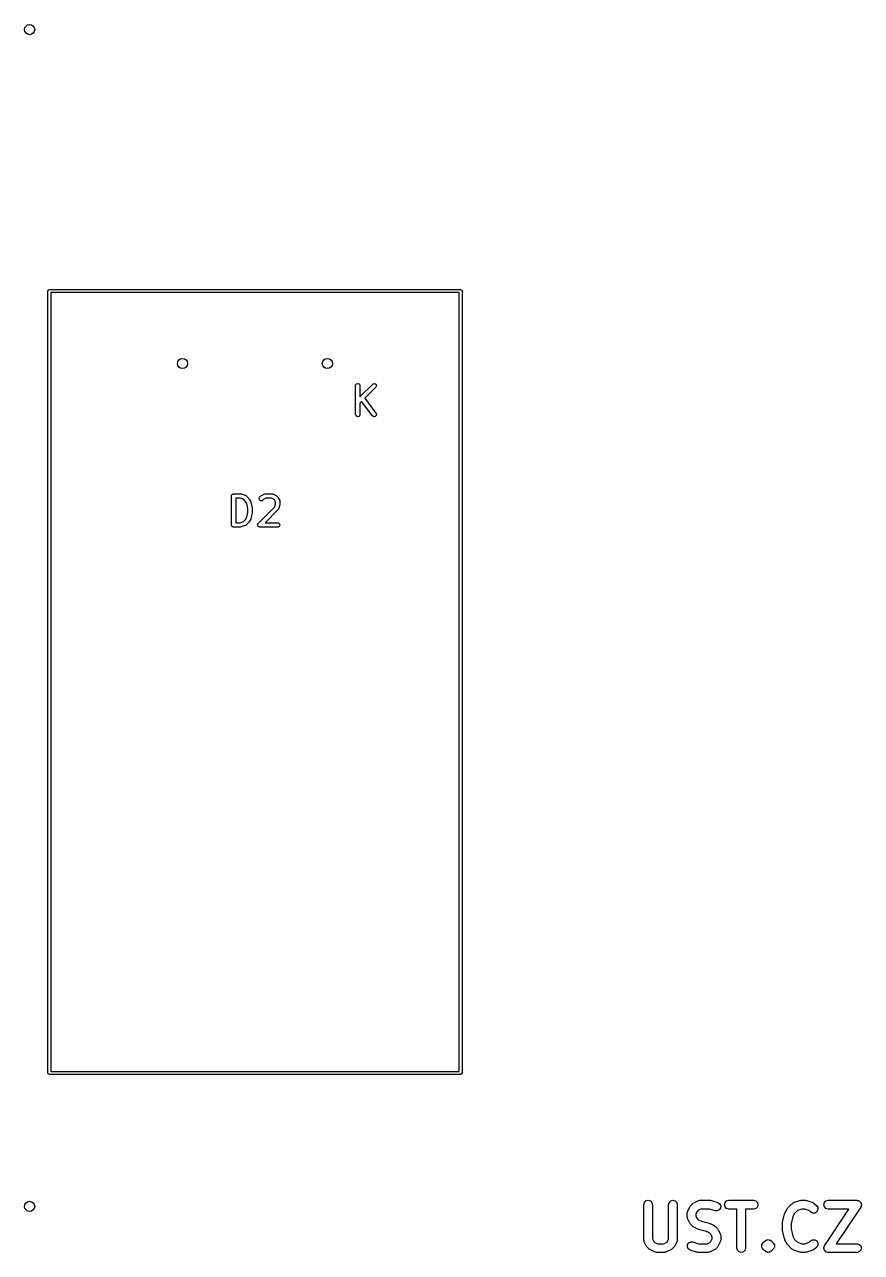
# Model space of a CAD drawing. Extents: x 0.19 to 3.5, y 0.12 to 1.87.
# Drawn here: x 0.193 to 1.331, y 0.137 to 1.807 of the extents above; entities that cross this region are included whole.
import ezdxf

# ---------------------------------------------------------------- set-up
doc = ezdxf.new("R2010")
doc.units = 0
doc.header["$MEASUREMENT"] = 0
doc.layers.add('BLACK', color=7, linetype='CONTINUOUS')

msp = doc.modelspace()

# ---------------------------------------------------------------- linework, layer by layer
at = {"layer": 'BLACK', "linetype": 'CONTINUOUS'}
for p, q in [((0.2248, 1.4445), (0.2254, 1.4459)), ((0.2248, 0.3815), (0.2248, 1.4445)), ((0.2254, 1.4459), (0.2268, 1.4465)), ((0.2268, 1.4465), (0.7858, 1.4465)), ((0.2287, 1.4425), (0.2287, 0.3835)), ((0.7839, 1.4425), (0.2287, 1.4425)), ((0.7839, 0.3835), (0.7839, 1.4425)), ((0.7858, 1.4465), (0.7872, 1.4459)), ((0.7872, 1.4459), (0.7878, 1.4445)), ((0.7878, 1.4445), (0.7878, 0.3815)), ((0.643, 1.316), (0.6432, 1.317)), ((0.643, 1.2766), (0.643, 1.316)), ((0.6432, 1.317), (0.6445, 1.3185)), ((0.6445, 1.3185), (0.6465, 1.3189)), ((0.6465, 1.3189), (0.6482, 1.3178)), ((0.6482, 1.3178), (0.6489, 1.316)), ((0.6489, 1.3006), (0.6664, 1.318)), ((0.6489, 1.316), (0.6489, 1.3006)), ((0.6706, 1.3139), (0.6555, 1.2988)), ((0.6664, 1.318), (0.6672, 1.3186)), ((0.6672, 1.3186), (0.6692, 1.3188)), ((0.6692, 1.3188), (0.6709, 1.3176)), ((0.6714, 1.3157), (0.6706, 1.3139)), ((0.6709, 1.3176), (0.6714, 1.3157)), ((0.6513, 1.2946), (0.6489, 1.2922)), ((0.6489, 1.2922), (0.6489, 1.2766)), ((0.6661, 1.2748), (0.6513, 1.2946)), ((0.6555, 1.2988), (0.6708, 1.2784)), ((0.6437, 1.2747), (0.643, 1.2766)), ((0.6455, 1.2737), (0.6437, 1.2747)), ((0.6475, 1.274), (0.6455, 1.2737)), ((0.6488, 1.2756), (0.6475, 1.274)), ((0.6489, 1.2766), (0.6488, 1.2756)), ((0.6678, 1.2737), (0.6661, 1.2748)), ((0.6698, 1.2739), (0.6678, 1.2737)), ((0.6712, 1.2754), (0.6698, 1.2739)), ((0.6708, 1.2784), (0.6713, 1.2774)), ((0.6713, 1.2774), (0.6712, 1.2754)), ((0.4765, 1.1686), (0.4772, 1.1689)), ((0.4772, 1.1689), (0.4866, 1.1689)), ((0.4866, 1.1689), (0.4875, 1.1688)), ((0.4875, 1.1688), (0.4875, 1.1688)), ((0.4875, 1.1688), (0.4932, 1.1669)), ((0.519, 1.1686), (0.52, 1.1689)), ((0.52, 1.1689), (0.5202, 1.1688)), ((0.5202, 1.1688), (0.5204, 1.1689)), ((0.5204, 1.1689), (0.5297, 1.1689)), ((0.5297, 1.1689), (0.5307, 1.1687)), ((0.5307, 1.1687), (0.5309, 1.1686)), ((0.4743, 1.1665), (0.4744, 1.1666)), ((0.4744, 1.1663), (0.4743, 1.1665)), ((0.4743, 1.166), (0.4744, 1.1663)), ((0.4743, 1.1266), (0.4743, 1.166)), ((0.4744, 1.1666), (0.4745, 1.167)), ((0.4745, 1.167), (0.475, 1.1675)), ((0.475, 1.1675), (0.4753, 1.1682)), ((0.4753, 1.1682), (0.4756, 1.1683)), ((0.4756, 1.1683), (0.4758, 1.1685)), ((0.4758, 1.1685), (0.4765, 1.1686)), ((0.4861, 1.163), (0.4802, 1.163)), ((0.4802, 1.163), (0.4802, 1.1295)), ((0.4906, 1.1615), (0.4861, 1.163)), ((0.4936, 1.1586), (0.4906, 1.1615)), ((0.4932, 1.1669), (0.4941, 1.1664)), ((0.4951, 1.1555), (0.4936, 1.1586)), ((0.4941, 1.1664), (0.4942, 1.1662)), ((0.4942, 1.1662), (0.4943, 1.1662)), ((0.4943, 1.1662), (0.4981, 1.1624)), ((0.4968, 1.1487), (0.4951, 1.1555)), ((0.4981, 1.1624), (0.4986, 1.1617)), ((0.4986, 1.1617), (0.4986, 1.1616)), ((0.4986, 1.1616), (0.5005, 1.1579)), ((0.5005, 1.1579), (0.5006, 1.1574)), ((0.5006, 1.1574), (0.5007, 1.1573)), ((0.5007, 1.1573), (0.5026, 1.1498)), ((0.5118, 1.1625), (0.5126, 1.1643)), ((0.5123, 1.1605), (0.5118, 1.1625)), ((0.514, 1.1594), (0.5123, 1.1605)), ((0.5126, 1.1643), (0.5145, 1.1662)), ((0.516, 1.1595), (0.514, 1.1594)), ((0.5145, 1.1662), (0.5152, 1.1667)), ((0.5152, 1.1667), (0.5153, 1.1667)), ((0.5153, 1.1667), (0.519, 1.1686)), ((0.5168, 1.1601), (0.516, 1.1595)), ((0.5184, 1.1617), (0.5168, 1.1601)), ((0.5211, 1.163), (0.5184, 1.1617)), ((0.529, 1.163), (0.5211, 1.163)), ((0.5317, 1.1617), (0.529, 1.163)), ((0.5309, 1.1686), (0.5311, 1.1686)), ((0.5311, 1.1686), (0.5348, 1.1667)), ((0.5329, 1.1605), (0.5317, 1.1617)), ((0.5328, 1.1507), (0.5343, 1.1552)), ((0.5343, 1.1578), (0.5329, 1.1605)), ((0.5343, 1.1552), (0.5343, 1.1578)), ((0.5348, 1.1667), (0.5355, 1.1662)), ((0.5355, 1.1662), (0.5356, 1.1662)), ((0.5356, 1.1662), (0.5374, 1.1643)), ((0.5374, 1.1643), (0.538, 1.1636)), ((0.538, 1.1636), (0.538, 1.1635)), ((0.538, 1.1635), (0.5399, 1.1598)), ((0.54, 1.1538), (0.5382, 1.1481)), ((0.5399, 1.1598), (0.5402, 1.1588)), ((0.5402, 1.1547), (0.54, 1.1538)), ((0.54, 1.1538), (0.54, 1.1538)), ((0.5402, 1.1588), (0.5401, 1.1586)), ((0.5401, 1.1586), (0.5402, 1.1585)), ((0.5402, 1.1585), (0.5402, 1.1547)), ((0.4936, 1.134), (0.4951, 1.137)), ((0.4951, 1.137), (0.4968, 1.1438)), ((0.4968, 1.1438), (0.4968, 1.1487)), ((0.5026, 1.1427), (0.5007, 1.1352)), ((0.5026, 1.1498), (0.5026, 1.1492)), ((0.5026, 1.1492), (0.5027, 1.1491)), ((0.5027, 1.1435), (0.5026, 1.1429)), ((0.5026, 1.1429), (0.5026, 1.1427)), ((0.5027, 1.1491), (0.5027, 1.1435)), ((0.5108, 1.1287), (0.5328, 1.1507)), ((0.5374, 1.147), (0.52, 1.1295)), ((0.5375, 1.1472), (0.5374, 1.147)), ((0.5377, 1.1472), (0.5375, 1.1472)), ((0.5382, 1.1481), (0.5377, 1.1472)), ((0.4745, 1.1259), (0.4743, 1.1266)), ((0.4747, 1.1251), (0.4745, 1.1259)), ((0.4749, 1.1249), (0.4747, 1.1251)), ((0.475, 1.1247), (0.4749, 1.1249)), ((0.4756, 1.1243), (0.475, 1.1247)), ((0.4762, 1.1238), (0.4756, 1.1243)), ((0.4766, 1.1237), (0.4762, 1.1238)), ((0.4767, 1.1237), (0.4766, 1.1237)), ((0.4769, 1.1237), (0.4767, 1.1237)), ((0.4772, 1.1236), (0.4769, 1.1237)), ((0.4866, 1.1236), (0.4772, 1.1236)), ((0.4802, 1.1295), (0.4861, 1.1295)), ((0.4861, 1.1295), (0.4906, 1.131)), ((0.4867, 1.1237), (0.4866, 1.1236)), ((0.4875, 1.1238), (0.4867, 1.1237)), ((0.4932, 1.1257), (0.4875, 1.1238)), ((0.4906, 1.131), (0.4936, 1.134)), ((0.4933, 1.1258), (0.4932, 1.1257)), ((0.4935, 1.1258), (0.4933, 1.1258)), ((0.4943, 1.1264), (0.4935, 1.1258)), ((0.4981, 1.1301), (0.4943, 1.1264)), ((0.4986, 1.1309), (0.4981, 1.1302)), ((0.4981, 1.1302), (0.4981, 1.1301)), ((0.5005, 1.1346), (0.4986, 1.1309)), ((0.5007, 1.1352), (0.5005, 1.1348)), ((0.5005, 1.1348), (0.5005, 1.1346)), ((0.5099, 1.1268), (0.51, 1.127)), ((0.5101, 1.126), (0.5099, 1.1268)), ((0.51, 1.1271), (0.5104, 1.1279)), ((0.51, 1.127), (0.51, 1.1271)), ((0.5103, 1.1251), (0.5101, 1.126)), ((0.5104, 1.125), (0.5103, 1.1251)), ((0.5104, 1.1279), (0.5108, 1.1287)), ((0.5104, 1.1249), (0.5104, 1.125)), ((0.5112, 1.1244), (0.5104, 1.1249)), ((0.5119, 1.1238), (0.5112, 1.1244)), ((0.512, 1.1238), (0.5119, 1.1238)), ((0.5121, 1.1237), (0.512, 1.1238)), ((0.5122, 1.1237), (0.5121, 1.1237)), ((0.5129, 1.1236), (0.5122, 1.1237)), ((0.5372, 1.1236), (0.5129, 1.1236)), ((0.52, 1.1295), (0.5372, 1.1295)), ((0.5372, 1.1295), (0.5382, 1.1294)), ((0.5391, 1.1243), (0.5372, 1.1236)), ((0.5382, 1.1294), (0.5398, 1.1281)), ((0.5401, 1.1261), (0.5391, 1.1243)), ((0.5398, 1.1281), (0.5401, 1.1261)), ((0.2254, 0.3801), (0.2248, 0.3815)), ((0.2268, 0.3795), (0.2254, 0.3801)), ((0.7858, 0.3795), (0.2268, 0.3795)), ((0.2287, 0.3835), (0.7839, 0.3835)), ((0.7872, 0.3801), (0.7858, 0.3795)), ((0.7878, 0.3815), (0.7872, 0.3801)), ((1.0349, 0.2023), (1.0357, 0.2053)), ((1.0349, 0.1545), (1.0349, 0.2023)), ((1.0357, 0.2053), (1.0378, 0.2075)), ((1.0378, 0.2075), (1.0408, 0.2083)), ((1.0408, 0.2083), (1.0438, 0.2075)), ((1.0438, 0.2075), (1.0459, 0.2053)), ((1.0459, 0.2053), (1.0467, 0.2023)), ((1.0467, 0.2023), (1.0467, 0.1559)), ((1.0686, 0.2023), (1.0694, 0.2053)), ((1.0686, 0.1559), (1.0686, 0.2023)), ((1.0694, 0.2053), (1.0716, 0.2075)), ((1.0716, 0.2075), (1.0745, 0.2083)), ((1.0745, 0.2083), (1.0775, 0.2075)), ((1.0775, 0.2075), (1.0797, 0.2053)), ((1.0797, 0.2053), (1.0804, 0.2023)), ((1.0804, 0.2023), (1.0804, 0.1545)), ((1.098, 0.2001), (1.0985, 0.2009)), ((1.0985, 0.2009), (1.1013, 0.2037)), ((1.1013, 0.2037), (1.1021, 0.2042)), ((1.1021, 0.2042), (1.1028, 0.2048)), ((1.1028, 0.2048), (1.1085, 0.2076)), ((1.1085, 0.2076), (1.1098, 0.2079)), ((1.1098, 0.2079), (1.1111, 0.2083)), ((1.1111, 0.2083), (1.1252, 0.2083)), ((1.1252, 0.2083), (1.1261, 0.208)), ((1.1261, 0.208), (1.127, 0.208)), ((1.127, 0.208), (1.1355, 0.2051)), ((1.1355, 0.2051), (1.138, 0.2035)), ((1.138, 0.2035), (1.1394, 0.2007)), ((1.1394, 0.2007), (1.1392, 0.1977)), ((1.1446, 0.2023), (1.1454, 0.2053)), ((1.1454, 0.1994), (1.1446, 0.2023)), ((1.1454, 0.2053), (1.1475, 0.2075)), ((1.1475, 0.2075), (1.1505, 0.2083)), ((1.1505, 0.2083), (1.1842, 0.2083)), ((1.1842, 0.2083), (1.1872, 0.2075)), ((1.1872, 0.2075), (1.1893, 0.2053)), ((1.1893, 0.2053), (1.1901, 0.2023)), ((1.1901, 0.2023), (1.1893, 0.1994)), ((1.2307, 0.1981), (1.2363, 0.2037)), ((1.2363, 0.2037), (1.2375, 0.2044)), ((1.2375, 0.2044), (1.2386, 0.2051)), ((1.2386, 0.2051), (1.247, 0.208)), ((1.247, 0.208), (1.248, 0.208)), ((1.248, 0.208), (1.2489, 0.2083)), ((1.2489, 0.2083), (1.2545, 0.2083)), ((1.2545, 0.2083), (1.2554, 0.208)), ((1.2554, 0.208), (1.2564, 0.208)), ((1.2564, 0.208), (1.2648, 0.2051)), ((1.2648, 0.2051), (1.266, 0.2044)), ((1.266, 0.2044), (1.2671, 0.2037)), ((1.2671, 0.2037), (1.2699, 0.2009)), ((1.2699, 0.2009), (1.2715, 0.1983)), ((1.2796, 0.2023), (1.2803, 0.2053)), ((1.2803, 0.1994), (1.2796, 0.2023)), ((1.2803, 0.2053), (1.2825, 0.2075)), ((1.2825, 0.2075), (1.2855, 0.2083)), ((1.2855, 0.2083), (1.3248, 0.2083)), ((1.3248, 0.2083), (1.325, 0.2082)), ((1.325, 0.2082), (1.3252, 0.2082)), ((1.3252, 0.2082), (1.3265, 0.2078)), ((1.3265, 0.2078), (1.3278, 0.2075)), ((1.3278, 0.2075), (1.3279, 0.2073)), ((1.3279, 0.2073), (1.3281, 0.2073)), ((1.3281, 0.2073), (1.329, 0.2063)), ((1.329, 0.2063), (1.3299, 0.2053)), ((1.3299, 0.2053), (1.33, 0.2051)), ((1.3303, 0.2007), (1.3299, 0.1994)), ((1.33, 0.2051), (1.3301, 0.205)), ((1.3301, 0.205), (1.3304, 0.2036)), ((1.3307, 0.202), (1.3303, 0.2007)), ((1.3304, 0.2036), (1.3307, 0.2023)), ((1.3307, 0.2023), (1.3307, 0.2022)), ((1.3307, 0.2022), (1.3307, 0.202)), ((1.0939, 0.1911), (1.0943, 0.1924)), ((1.0939, 0.1855), (1.0939, 0.1911)), ((1.0943, 0.1842), (1.0939, 0.1855)), ((1.0943, 0.1924), (1.0946, 0.1937)), ((1.0946, 0.1828), (1.0943, 0.1842)), ((1.0946, 0.1937), (1.0974, 0.1994)), ((1.0974, 0.1994), (1.098, 0.2001)), ((1.1075, 0.1932), (1.1058, 0.1897)), ((1.1058, 0.1897), (1.1058, 0.1869)), ((1.1058, 0.1869), (1.1075, 0.1834)), ((1.109, 0.1947), (1.1075, 0.1932)), ((1.1125, 0.1964), (1.109, 0.1947)), ((1.1242, 0.1964), (1.1125, 0.1964)), ((1.1317, 0.1939), (1.1242, 0.1964)), ((1.1348, 0.1938), (1.1317, 0.1939)), ((1.1375, 0.1951), (1.1348, 0.1938)), ((1.1392, 0.1977), (1.1375, 0.1951)), ((1.1475, 0.1972), (1.1454, 0.1994)), ((1.1505, 0.1964), (1.1475, 0.1972)), ((1.1614, 0.1964), (1.1505, 0.1964)), ((1.1614, 0.1433), (1.1614, 0.1964)), ((1.1842, 0.1964), (1.1733, 0.1964)), ((1.1733, 0.1964), (1.1733, 0.1433)), ((1.1872, 0.1972), (1.1842, 0.1964)), ((1.1893, 0.1994), (1.1872, 0.1972)), ((1.2235, 0.1785), (1.2263, 0.1897)), ((1.2263, 0.1897), (1.2266, 0.1903)), ((1.2266, 0.1903), (1.2267, 0.1909)), ((1.2267, 0.1909), (1.2296, 0.1966)), ((1.2296, 0.1966), (1.2302, 0.1973)), ((1.2302, 0.1973), (1.2307, 0.1981)), ((1.2376, 0.1862), (1.2351, 0.1763)), ((1.2397, 0.1904), (1.2376, 0.1862)), ((1.2437, 0.1944), (1.2397, 0.1904)), ((1.2499, 0.1964), (1.2437, 0.1944)), ((1.2536, 0.1964), (1.2499, 0.1964)), ((1.2598, 0.1944), (1.2536, 0.1964)), ((1.2616, 0.1925), (1.2598, 0.1944)), ((1.2642, 0.191), (1.2616, 0.1925)), ((1.2673, 0.191), (1.2642, 0.191)), ((1.2699, 0.1925), (1.2673, 0.191)), ((1.2715, 0.1952), (1.2699, 0.1925)), ((1.2715, 0.1983), (1.2715, 0.1952)), ((1.2825, 0.1972), (1.2803, 0.1994)), ((1.2805, 0.1466), (1.3138, 0.1964)), ((1.2855, 0.1964), (1.2825, 0.1972)), ((1.3138, 0.1964), (1.2855, 0.1964)), ((1.3297, 0.1991), (1.2965, 0.1492)), ((1.3298, 0.1993), (1.3297, 0.1991)), ((1.3299, 0.1994), (1.3298, 0.1993)), ((1.0974, 0.1772), (1.0946, 0.1828)), ((1.098, 0.1765), (1.0974, 0.1772)), ((1.0985, 0.1757), (1.098, 0.1765)), ((1.1013, 0.1729), (1.0985, 0.1757)), ((1.1021, 0.1724), (1.1013, 0.1729)), ((1.1028, 0.1718), (1.1021, 0.1724)), ((1.1085, 0.1689), (1.1028, 0.1718)), ((1.1075, 0.1834), (1.109, 0.1819)), ((1.1091, 0.1688), (1.1085, 0.1689)), ((1.109, 0.1819), (1.1132, 0.1798)), ((1.1097, 0.1685), (1.1091, 0.1688)), ((1.1203, 0.1658), (1.1097, 0.1685)), ((1.1132, 0.1798), (1.1238, 0.1771)), ((1.1238, 0.1771), (1.1244, 0.1768)), ((1.1244, 0.1768), (1.125, 0.1767)), ((1.125, 0.1767), (1.1306, 0.1739)), ((1.1306, 0.1739), (1.1313, 0.1733)), ((1.1313, 0.1733), (1.1322, 0.1728)), ((1.1322, 0.1728), (1.135, 0.17)), ((1.135, 0.17), (1.1354, 0.1691)), ((1.1354, 0.1691), (1.1361, 0.1684)), ((1.1361, 0.1684), (1.1389, 0.1628)), ((1.2233, 0.177), (1.2235, 0.1777)), ((1.2233, 0.1686), (1.2233, 0.177)), ((1.2235, 0.1679), (1.2233, 0.1686)), ((1.2235, 0.1777), (1.2235, 0.1785)), ((1.2235, 0.1672), (1.2235, 0.1679)), ((1.2263, 0.1559), (1.2235, 0.1672)), ((1.2351, 0.1763), (1.2351, 0.1693)), ((1.2351, 0.1693), (1.2376, 0.1594)), ((1.0352, 0.1532), (1.0349, 0.1545)), ((1.0355, 0.1519), (1.0352, 0.1532)), ((1.0383, 0.1463), (1.0355, 0.1519)), ((1.0467, 0.1559), (1.0485, 0.1524)), ((1.0485, 0.1524), (1.0499, 0.151)), ((1.0499, 0.151), (1.0534, 0.1492)), ((1.0619, 0.1492), (1.0654, 0.151)), ((1.0654, 0.151), (1.0669, 0.1524)), ((1.0669, 0.1524), (1.0686, 0.1559)), ((1.0798, 0.1519), (1.077, 0.1463)), ((1.0801, 0.1532), (1.0798, 0.1519)), ((1.0804, 0.1545), (1.0801, 0.1532)), ((1.0943, 0.148), (1.0959, 0.1505)), ((1.0959, 0.1505), (1.0987, 0.1519)), ((1.0987, 0.1519), (1.1017, 0.1517)), ((1.1017, 0.1517), (1.1092, 0.1492)), ((1.1245, 0.1638), (1.1203, 0.1658)), ((1.121, 0.1492), (1.1245, 0.151)), ((1.1259, 0.1623), (1.1245, 0.1638)), ((1.1245, 0.151), (1.1259, 0.1524)), ((1.1277, 0.1588), (1.1259, 0.1623)), ((1.1259, 0.1524), (1.1277, 0.1559)), ((1.1277, 0.1559), (1.1277, 0.1588)), ((1.1389, 0.1519), (1.1361, 0.1463)), ((1.1389, 0.1628), (1.1392, 0.1615)), ((1.1392, 0.1532), (1.1389, 0.1519)), ((1.1392, 0.1615), (1.1395, 0.1602)), ((1.1395, 0.1545), (1.1392, 0.1532)), ((1.1395, 0.1602), (1.1395, 0.1545)), ((1.1969, 0.1503), (1.1997, 0.1531)), ((1.1969, 0.1502), (1.1969, 0.1503)), ((1.1997, 0.1531), (1.2004, 0.1535)), ((1.2004, 0.1535), (1.201, 0.154)), ((1.201, 0.154), (1.2017, 0.1542)), ((1.2017, 0.1542), (1.2018, 0.1543)), ((1.2018, 0.1543), (1.2024, 0.1546)), ((1.2024, 0.1546), (1.2032, 0.1546)), ((1.2032, 0.1546), (1.2039, 0.1548)), ((1.2039, 0.1548), (1.2047, 0.1546)), ((1.2047, 0.1546), (1.2054, 0.1546)), ((1.2054, 0.1546), (1.2054, 0.1546)), ((1.2054, 0.1546), (1.2061, 0.1542)), ((1.2061, 0.1542), (1.2069, 0.154)), ((1.2069, 0.154), (1.2074, 0.1535)), ((1.2074, 0.1535), (1.2081, 0.1531)), ((1.2081, 0.1531), (1.2109, 0.1503)), ((1.2109, 0.1503), (1.2109, 0.1503)), ((1.2109, 0.1503), (1.2109, 0.1503)), ((1.2109, 0.1503), (1.2109, 0.1502)), ((1.2266, 0.1554), (1.2263, 0.1559)), ((1.2267, 0.1547), (1.2266, 0.1554)), ((1.2296, 0.1491), (1.2267, 0.1547)), ((1.2376, 0.1594), (1.2397, 0.1552)), ((1.2397, 0.1552), (1.2437, 0.1513)), ((1.2437, 0.1513), (1.2499, 0.1492)), ((1.2536, 0.1492), (1.2598, 0.1513)), ((1.2598, 0.1513), (1.2616, 0.1531)), ((1.2616, 0.1531), (1.2642, 0.1546)), ((1.2642, 0.1546), (1.2673, 0.1546)), ((1.2673, 0.1546), (1.2699, 0.1531)), ((1.2699, 0.1531), (1.2715, 0.1504)), ((1.2715, 0.1504), (1.2715, 0.1474)), ((1.039, 0.1456), (1.0383, 0.1463)), ((1.0394, 0.1447), (1.039, 0.1456)), ((1.0422, 0.1419), (1.0394, 0.1447)), ((1.0431, 0.1415), (1.0422, 0.1419)), ((1.0438, 0.1408), (1.0431, 0.1415)), ((1.0494, 0.138), (1.0438, 0.1408)), ((1.0507, 0.1377), (1.0494, 0.138)), ((1.052, 0.1374), (1.0507, 0.1377)), ((1.0633, 0.1374), (1.052, 0.1374)), ((1.0534, 0.1492), (1.0619, 0.1492)), ((1.0646, 0.1377), (1.0633, 0.1374)), ((1.0659, 0.138), (1.0646, 0.1377)), ((1.0716, 0.1408), (1.0659, 0.138)), ((1.0723, 0.1415), (1.0716, 0.1408)), ((1.0731, 0.1419), (1.0723, 0.1415)), ((1.0759, 0.1447), (1.0731, 0.1419)), ((1.0764, 0.1456), (1.0759, 0.1447)), ((1.077, 0.1463), (1.0764, 0.1456)), ((1.0941, 0.1449), (1.0943, 0.148)), ((1.0954, 0.1422), (1.0941, 0.1449)), ((1.098, 0.1405), (1.0954, 0.1422)), ((1.1064, 0.1377), (1.098, 0.1405)), ((1.1074, 0.1376), (1.1064, 0.1377)), ((1.1083, 0.1374), (1.1074, 0.1376)), ((1.1224, 0.1374), (1.1083, 0.1374)), ((1.1092, 0.1492), (1.121, 0.1492)), ((1.1237, 0.1377), (1.1224, 0.1374)), ((1.125, 0.138), (1.1237, 0.1377)), ((1.1306, 0.1408), (1.125, 0.138)), ((1.1313, 0.1415), (1.1306, 0.1408)), ((1.1322, 0.1419), (1.1313, 0.1415)), ((1.135, 0.1447), (1.1322, 0.1419)), ((1.1354, 0.1456), (1.135, 0.1447)), ((1.1361, 0.1463), (1.1354, 0.1456)), ((1.1622, 0.1403), (1.1614, 0.1433)), ((1.1644, 0.1382), (1.1622, 0.1403)), ((1.1673, 0.1374), (1.1644, 0.1382)), ((1.1703, 0.1382), (1.1673, 0.1374)), ((1.1725, 0.1403), (1.1703, 0.1382)), ((1.1733, 0.1433), (1.1725, 0.1403)), ((1.1954, 0.1476), (1.1969, 0.1502)), ((1.1954, 0.1446), (1.1954, 0.1476)), ((1.1954, 0.1476), (1.1954, 0.1476)), ((1.1959, 0.1436), (1.1954, 0.1446)), ((1.1969, 0.1419), (1.1959, 0.1436)), ((1.1997, 0.1391), (1.1969, 0.1419)), ((1.2004, 0.1387), (1.1997, 0.1391)), ((1.1997, 0.1391), (1.1997, 0.1391)), ((1.1997, 0.1391), (1.1997, 0.1391)), ((1.201, 0.1382), (1.2004, 0.1387)), ((1.2017, 0.138), (1.201, 0.1382)), ((1.2024, 0.1376), (1.2017, 0.138)), ((1.2032, 0.1376), (1.2024, 0.1376)), ((1.2024, 0.1376), (1.2024, 0.1376)), ((1.2039, 0.1374), (1.2032, 0.1376)), ((1.2047, 0.1376), (1.2039, 0.1374)), ((1.2054, 0.1376), (1.2047, 0.1376)), ((1.2061, 0.138), (1.2054, 0.1376)), ((1.2069, 0.1382), (1.2061, 0.138)), ((1.2074, 0.1387), (1.2069, 0.1382)), ((1.2077, 0.1389), (1.2074, 0.1387)), ((1.2081, 0.1391), (1.2077, 0.1389)), ((1.2109, 0.1419), (1.2081, 0.1391)), ((1.2081, 0.1391), (1.2081, 0.1391)), ((1.2109, 0.1502), (1.2124, 0.1476)), ((1.2114, 0.1429), (1.2109, 0.1419)), ((1.2119, 0.1436), (1.2114, 0.1429)), ((1.2124, 0.1446), (1.2119, 0.1436)), ((1.2124, 0.1476), (1.2124, 0.1476)), ((1.2124, 0.1476), (1.2124, 0.1446)), ((1.2302, 0.1484), (1.2296, 0.1491)), ((1.2307, 0.1476), (1.2302, 0.1484)), ((1.2363, 0.1419), (1.2307, 0.1476)), ((1.2375, 0.1413), (1.2363, 0.1419)), ((1.2386, 0.1405), (1.2375, 0.1413)), ((1.247, 0.1377), (1.2386, 0.1405)), ((1.248, 0.1376), (1.247, 0.1377)), ((1.2489, 0.1374), (1.248, 0.1376)), ((1.2545, 0.1374), (1.2489, 0.1374)), ((1.2499, 0.1492), (1.2536, 0.1492)), ((1.2554, 0.1376), (1.2545, 0.1374)), ((1.2564, 0.1377), (1.2554, 0.1376)), ((1.2648, 0.1405), (1.2564, 0.1377)), ((1.266, 0.1413), (1.2648, 0.1405)), ((1.2671, 0.1419), (1.266, 0.1413)), ((1.2699, 0.1447), (1.2671, 0.1419)), ((1.2715, 0.1474), (1.2699, 0.1447)), ((1.2796, 0.1437), (1.28, 0.1449)), ((1.2796, 0.1435), (1.2796, 0.1437)), ((1.2796, 0.1433), (1.2796, 0.1435)), ((1.2799, 0.142), (1.2796, 0.1433)), ((1.2802, 0.1407), (1.2799, 0.142)), ((1.28, 0.1449), (1.2803, 0.1462)), ((1.2803, 0.1405), (1.2802, 0.1407)), ((1.2803, 0.1462), (1.2805, 0.1464)), ((1.2803, 0.1403), (1.2803, 0.1405)), ((1.2813, 0.1394), (1.2803, 0.1403)), ((1.2805, 0.1464), (1.2805, 0.1466)), ((1.2822, 0.1384), (1.2813, 0.1394)), ((1.2824, 0.1383), (1.2822, 0.1384)), ((1.2825, 0.1382), (1.2824, 0.1383)), ((1.2838, 0.1378), (1.2825, 0.1382)), ((1.2851, 0.1374), (1.2838, 0.1378)), ((1.2853, 0.1374), (1.2851, 0.1374)), ((1.2855, 0.1374), (1.2853, 0.1374)), ((1.3248, 0.1374), (1.2855, 0.1374)), ((1.2965, 0.1492), (1.3248, 0.1492)), ((1.3248, 0.1492), (1.3278, 0.1484)), ((1.3278, 0.1382), (1.3248, 0.1374)), ((1.3278, 0.1484), (1.3299, 0.1462)), ((1.3299, 0.1403), (1.3278, 0.1382)), ((1.3299, 0.1462), (1.3307, 0.1433)), ((1.3307, 0.1433), (1.3299, 0.1403))]:
    msp.add_line(p, q, dxfattribs=at)
at = {"layer": 'BLACK'}
for centre in [(0.2, 1.8), (0.4079, 1.3461), (0.6047, 1.3461), (0.2, 0.2)]:
    msp.add_circle(centre, 0.00689, dxfattribs=at)

doc.saveas('drawing.dxf')
